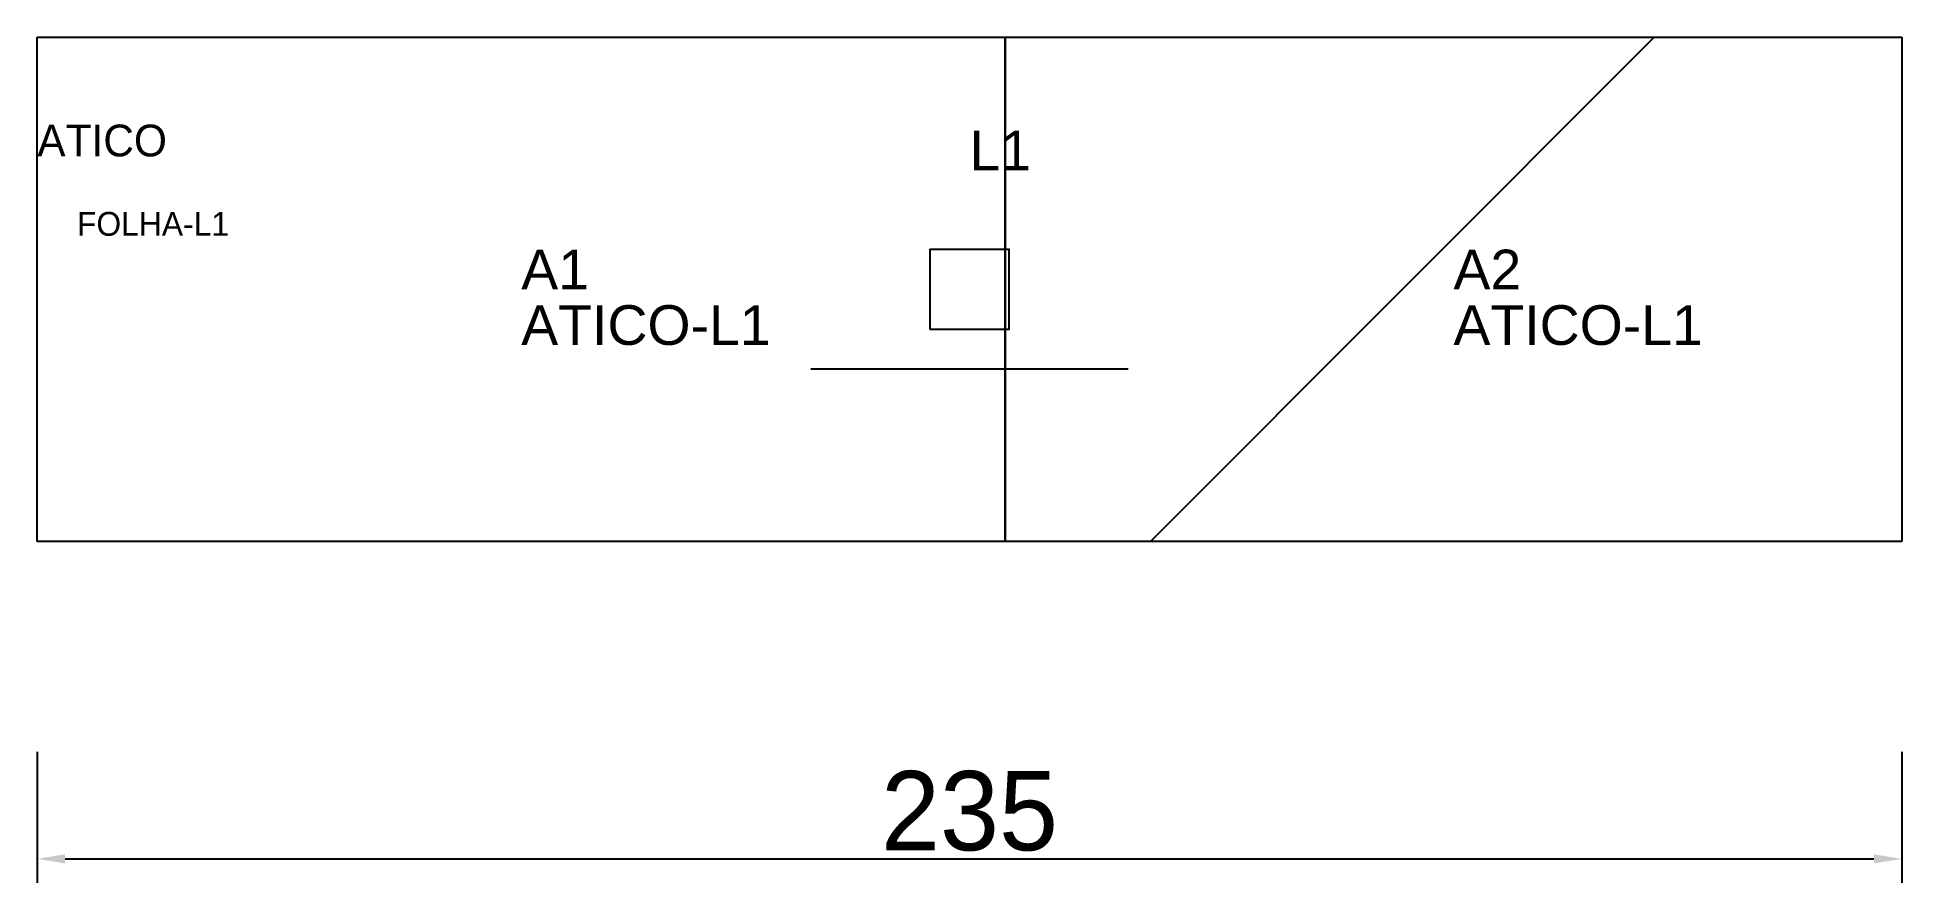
# Model space of a CAD drawing. Header units: metres. Extents: x 222 to 457, y 95 to 202.
import ezdxf

# ---------------------------------------------------------------- set-up
doc = ezdxf.new("R2010")
doc.units = ezdxf.units.M
for name, color, linetype in [('3', 3, 'CONTINUOUS'), ('AUX00', 7, 'CONTINUOUS'), ('COTA', 241, 'CONTINUOUS'), ('FOLHA', 255, 'CONTINUOUS'), ('Hachura', 251, 'CONTINUOUS'), ('NOMENCLATURA', 7, 'CONTINUOUS'), ('Nível', 160, 'CONTINUOUS'), ('Painéis', 200, 'CONTINUOUS'), ('Pilares', 5, 'CONTINUOUS'), ('SARR_2.2x7', 40, 'CONTINUOUS')]:
    doc.layers.add(name, color=color, linetype=linetype)
doc.styles.add('ARIAL', font='Arial.ttf')
doc.styles.add('STR_STANDARD', font='arial.ttf')
doc.dimstyles.new('EZ DXF', dxfattribs={"dimtxt": 10, "dimasz": 3.5, "dimexe": 3, "dimexo": 1.5, "dimgap": 1, "dimtad": 1, "dimdec": 1, "dimdsep": 46, "dimcen": 2.5, "dimazin": 3, "dimtfac": 1, "dimtmove": 0, "dimatfit": 3})

msp = doc.modelspace()

# ---------------------------------------------------------------- hatches: boundary and pattern name
at = {"layer": 'Hachura'}
h = msp.add_hatch(dxfattribs=at)
h.set_pattern_fill('ANSI31', scale=50)
h.paths.add_polyline_path([(222.2, 201.5), (457.2, 201.5), (457.2, 138), (222.2, 138)])
h = msp.add_hatch(dxfattribs=at)
h.set_pattern_fill('ANSI31', scale=50)
h.paths.add_polyline_path([(222.2, 201.5), (457.2, 201.5), (457.2, 138), (222.2, 138)])

# ---------------------------------------------------------------- linework, layer by layer
at = {"layer": '3'}
msp.add_lwpolyline([(344.2, 138), (344.2, 201.5)], close=True, dxfattribs=at)
msp.add_lwpolyline([(344.2, 138), (344.2, 201.5)], close=True, dxfattribs=at)
at = {"layer": 'Painéis', "color": 200}
for p, q in [((222.2, 201.5), (457.2, 201.5)), ((222.2, 138), (222.2, 201.5)), ((222.2, 201.5), (457.2, 201.5)), ((222.2, 138), (222.2, 201.5)), ((457.2, 201.5), (457.2, 138)), ((457.2, 201.5), (457.2, 138)), ((457.2, 138), (222.2, 138)), ((457.2, 138), (222.2, 138))]:
    msp.add_line(p, q, dxfattribs=at)
at = {"layer": 'Pilares'}
msp.add_lwpolyline([(334.7, 164.75), (344.7, 164.75), (344.7, 174.75), (334.7, 174.75)], close=True, dxfattribs=at)
msp.add_lwpolyline([(334.7, 164.75), (344.7, 164.75), (344.7, 174.75), (334.7, 174.75)], close=True, dxfattribs=at)
at = {"layer": 'SARR_2.2x7'}
msp.add_line((319.7, 159.75), (359.7, 159.75), dxfattribs=at)
msp.add_line((319.7, 159.75), (359.7, 159.75), dxfattribs=at)

# ---------------------------------------------------------------- texts
at = {"layer": '3', "style": 'STR_STANDARD'}
for s, p in [('A1', (283.2, 169.75)), ('A1', (283.2, 169.75)), ('A2', (400.7, 169.75)), ('A2', (400.7, 169.75))]:
    msp.add_text(s, height=5, dxfattribs=at).set_placement(p)
at = {"layer": 'AUX00', "style": 'STR_STANDARD'}
for p in [(283.2, 162.75), (283.2, 162.75), (400.7, 162.75), (400.7, 162.75)]:
    msp.add_text('ATICO-L1', height=5, dxfattribs=at).set_placement(p)
at = {"layer": 'FOLHA'}
msp.add_text('FOLHA-L1', height=3, dxfattribs=at).set_placement((227.2, 176.5))
msp.add_text('FOLHA-L1', height=3, dxfattribs=at).set_placement((227.2, 176.5))
at = {"layer": 'NOMENCLATURA', "insert": (339.7, 189.75), "char_height": 5, "attachment_point": 1, "style": 'ARIAL'}
msp.add_mtext('L1', dxfattribs=at)
msp.add_mtext('L1', dxfattribs=at)
at = {"layer": 'Nível'}
msp.add_text('ATICO', height=4, dxfattribs=at).set_placement((222.2, 186.5))
msp.add_text('ATICO', height=4, dxfattribs=at).set_placement((222.2, 186.5))

# ---------------------------------------------------------------- dimensions: what is measured, and where the dimension line sits
at = {"layer": 'COTA'}
msp.add_linear_dim(base=(222.2, 98), p1=(222.2, 113), p2=(457.2, 113), dimstyle='EZ DXF', dxfattribs=at).render()
msp.add_linear_dim(base=(222.2, 98), p1=(222.2, 113), p2=(457.2, 113), dimstyle='EZ DXF', dxfattribs=at).render()

doc.saveas('drawing.dxf')
